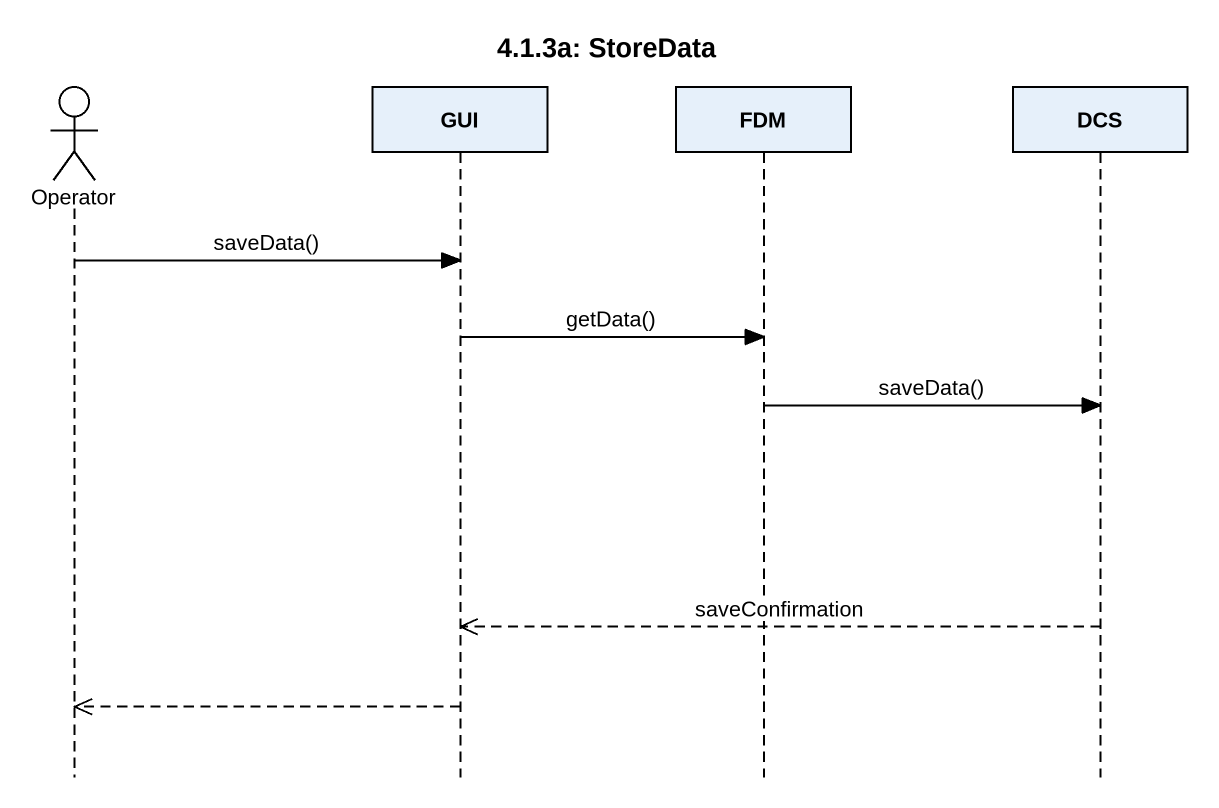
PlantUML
@startuml
title 4.1.3a: StoreData
hide footbox
actor Operator
participant GUI
participant FDM
participant DCS

Operator -> GUI : saveData()
GUI -> FDM : getData()
FDM -> DCS : saveData()
DCS -->> GUI : saveConfirmation
GUI -->> Operator
@enduml
